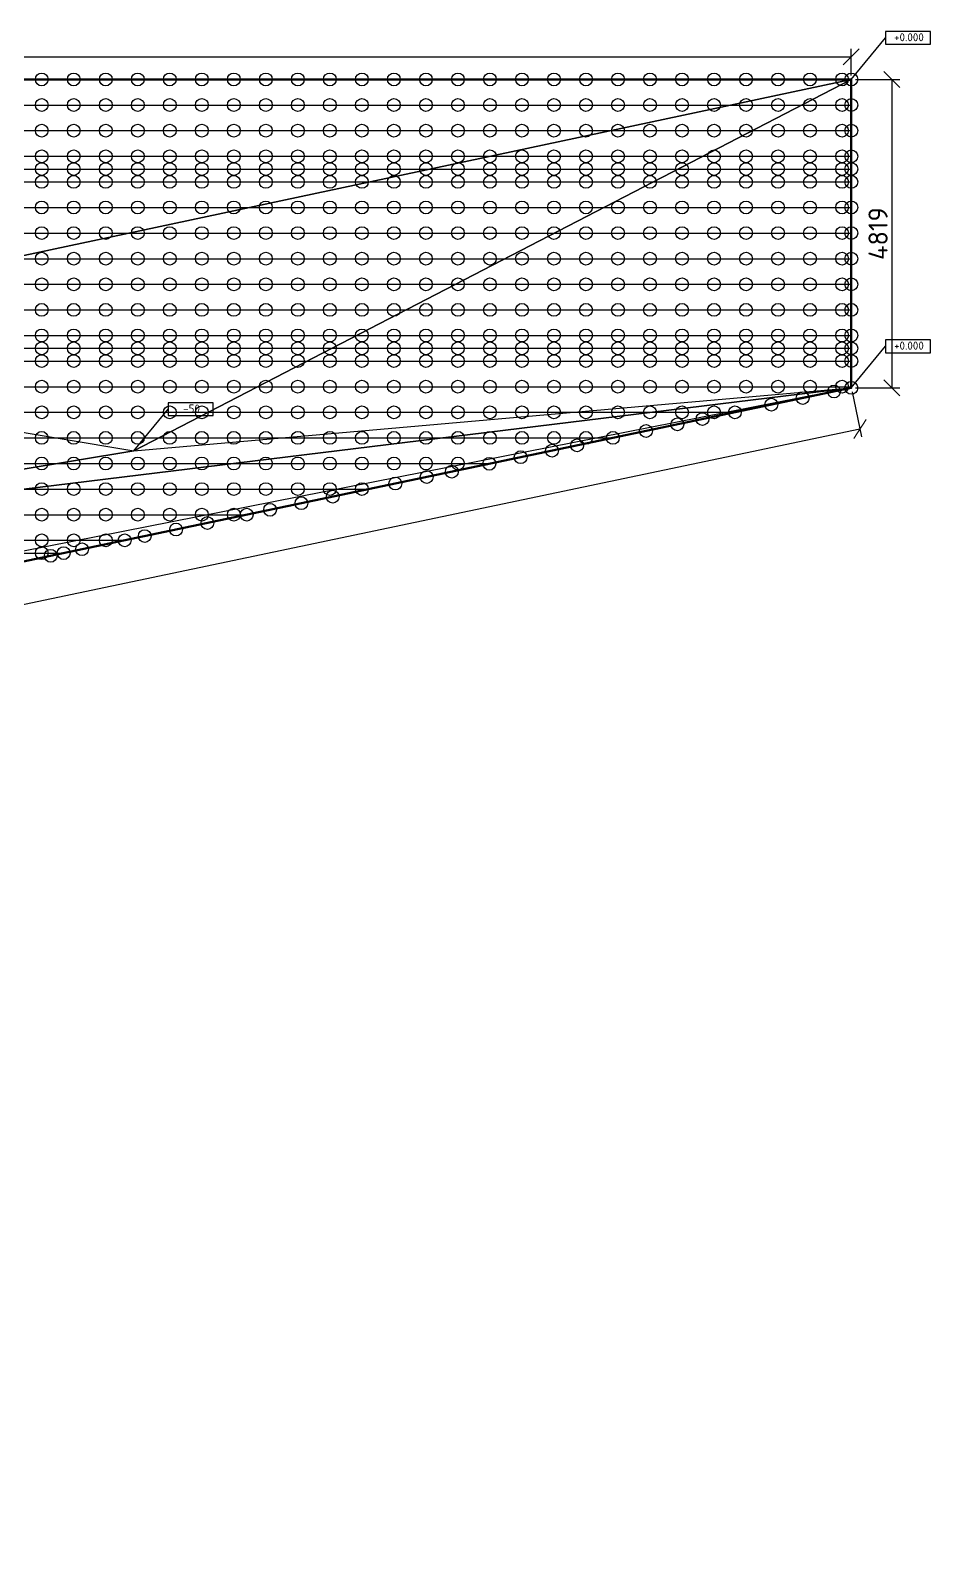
# Model space of a CAD drawing. Header units: millimetres. Extents: x 3543 to 601035, y -146359 to 38454.
# Drawn here: x 286185 to 300239, y -45965 to -22078 of the extents above; entities that cross this region are included whole.
import ezdxf
from ezdxf.enums import TextEntityAlignment as Align

# ---------------------------------------------------------------- set-up
doc = ezdxf.new("R2010")
doc.units = ezdxf.units.MM
doc.layers.add('контур', color=1, linetype='Continuous', lineweight=50)
doc.layers.add('размеры', color=7, linetype='Continuous', lineweight=5)
for name, color, linetype in [('линии_высот', 4, 'Continuous'), ('опорыvb', 7, 'Continuous'), ('сеткаvb', 8, 'Continuous')]:
    doc.layers.add(name, color=color, linetype=linetype)
doc.styles.add('isocpeur', font='isocpeur.ttf')
doc.dimstyles.new('ISO-25', dxfattribs={"dimtxt": 2.5, "dimasz": 2.5, "dimexe": 1.25, "dimexo": 0.625, "dimtad": 1, "dimdec": 0, "dimtxsty": 'isocpeur', "dimblk": 'OBLIQUE', "dimcen": 2.5, "dimadec": 0, "dimazin": 0, "dimtfac": 1, "dimtdec": 0, "dimtmove": 0, "dimatfit": 3, "dimfxl": 1, "dimarcsym": 0})

# ---------------------------------------------------------------- blocks, each defined once
blk = doc.blocks.new('otmetka_oporvb')
at = {"linetype": 'ByBlock', "lineweight": -2}
blk.add_hatch(color=0, dxfattribs=at).paths.add_polyline_path([(-38, -32, 1), (38, 32, 1)])
at = {"color": 0, "linetype": 'ByBlock', "lineweight": -2}
blk.add_line((0, 0), (2142, 2596), dxfattribs=at)
at = {"color": 0}
blk.add_lwpolyline([(2142, 2196), (4942, 2196), (4942, 2996), (2142, 2996)], close=True, dxfattribs=at)
at = {"color": 0, "linetype": 'ByBlock', "lineweight": -2, "style": 'isocpeur'}
blk.add_attdef('OTM', text='', height=500, dxfattribs=at).set_placement((3600, 2639), align=Align.MIDDLE_CENTER)
blk = doc.blocks.new('opor_symbPRO')
at = {"color": 0, "ltscale": 20}
blk.add_circle((0, 0), 100, dxfattribs=at)
blk = doc.blocks.new('_OBLIQUE')
at = {"color": 0, "linetype": 'ByBlock'}
blk.add_line((-0.5, -0.5), (0.5, 0.5), dxfattribs=at)
blk = doc.blocks.new('*D35')
at = {"layer": 'Defpoints', "color": 0, "transparency": 16777216}
for p in [(299003, -22488), (261341, -22842), (299003, -22842)]:
    blk.add_point(p, dxfattribs=at)
at = {"layer": 'размеры', "color": 0, "lineweight": -2, "transparency": 16777216}
for p, q in [((261341, -22780), (261341, -22363)), ((299003, -22780), (299003, -22363)), ((261341, -22488), (299003, -22488))]:
    blk.add_line(p, q, dxfattribs=at)
at = {"layer": 'размеры', "color": 0, "lineweight": -2, "transparency": 16777216, "xscale": 250, "yscale": 250, "zscale": 250, "rotation": 180}
blk.add_blockref('_OBLIQUE', (261341, -22488), dxfattribs=at)
at = {"layer": 'размеры', "color": 0, "lineweight": -2, "transparency": 16777216, "xscale": 250, "yscale": 250, "zscale": 250}
blk.add_blockref('_OBLIQUE', (299003, -22488), dxfattribs=at)
at = {"layer": 'размеры', "color": 0, "transparency": 16777216, "insert": (280172, -22275), "char_height": 300, "attachment_point": 5, "style": 'isocpeur'}
blk.add_mtext('37662', dxfattribs=at)
blk = doc.blocks.new('*D36')
at = {"layer": 'Defpoints', "color": 0, "transparency": 16777216}
for p in [(299003, -22842), (299003, -27661), (299634, -27661)]:
    blk.add_point(p, dxfattribs=at)
at = {"layer": 'размеры', "color": 0, "lineweight": -2, "transparency": 16777216}
for p, q in [((299066, -22842), (299759, -22842)), ((299634, -22842), (299634, -27661)), ((299066, -27661), (299759, -27661))]:
    blk.add_line(p, q, dxfattribs=at)
at = {"layer": 'размеры', "color": 0, "lineweight": -2, "transparency": 16777216, "xscale": 250, "yscale": 250, "zscale": 250}
for p, rotation in [((299634, -22842), 90), ((299634, -27661), 270)]:
    blk.add_blockref('_OBLIQUE', p, dxfattribs=dict(at, rotation=rotation))
at = {"layer": 'размеры', "color": 0, "transparency": 16777216, "insert": (299421, -25251), "char_height": 300, "attachment_point": 5, "rotation": 90, "style": 'isocpeur'}
blk.add_mtext('4819', dxfattribs=at)
blk = doc.blocks.new('*D37')
at = {"layer": 'Defpoints', "color": 0, "transparency": 16777216}
for p in [(299003, -27661), (215545, -45174), (215680, -45817)]:
    blk.add_point(p, dxfattribs=at)
at = {"layer": 'размеры', "color": 0, "lineweight": -2, "transparency": 16777216}
for p, q in [((299016, -27722), (299164, -28426)), ((299138, -28304), (215680, -45817)), ((215558, -45235), (215706, -45939))]:
    blk.add_line(p, q, dxfattribs=at)
at = {"layer": 'размеры', "color": 0, "lineweight": -2, "transparency": 16777216, "xscale": 250, "yscale": 250, "zscale": 250}
for p, rotation in [((299138, -28304), 11.85098422200823), ((215680, -45817), 191.8509842220083)]:
    blk.add_blockref('_OBLIQUE', p, dxfattribs=dict(at, rotation=rotation))
at = {"layer": 'размеры', "color": 0, "transparency": 16777216, "insert": (257365, -36852), "char_height": 300, "attachment_point": 5, "rotation": 11.851, "style": 'isocpeur'}
blk.add_mtext('85276', dxfattribs=at)

msp = doc.modelspace()

# ---------------------------------------------------------------- linework, layer by layer
at = {"layer": 'контур', "linetype": 'Continuous'}
msp.add_lwpolyline([(215545, -45173.6), (210858.8, -22842.2), (229841.6, -22842.2), (229841.6, -32939.6), (261341.5, -32939.6), (261341.5, -22842.2), (299003.2, -22842.2), (299003.2, -27660.7)], close=True, dxfattribs=at)
at = {"layer": 'линии_высот'}
msp.add_line((215545, -45173.6), (299003.2, -27660.7), dxfattribs=at)
for points in [[(261341.5, -22842.2), (278807.8, -27138), (299003.2, -22842.2)], [(278807.8, -27138), (287798.8, -28642.6), (299003.2, -22842.2)], [(287798.8, -28642.6), (299003.2, -27660.7), (299003.2, -22842.2)], [(278805.8, -30132.2), (278807.8, -27138), (287798.8, -28642.6)], [(252298.9, -36875.6), (215545, -45173.6), (299003.2, -27660.7)], [(252298.9, -36875.6), (278805.8, -30132.2), (299003.2, -27660.7)], [(278805.8, -30132.2), (287798.8, -28642.6), (299003.2, -27660.7)]]:
    msp.add_lwpolyline(points, close=True, dxfattribs=at)
at = {"layer": 'сеткаvb'}
for p, q in [((261341.5, -22842.2), (299003.2, -22842.2)), ((261341.5, -23242.2), (299003.2, -23242.2)), ((261341.5, -23642.2), (299003.2, -23642.2)), ((261341.5, -24042.2), (299003.2, -24042.2)), ((261341.5, -24242.2), (299003.2, -24242.2)), ((261341.5, -24442.2), (299003.2, -24442.2)), ((269815.3, -24842.2), (299003.2, -24842.2)), ((269815.3, -25242.2), (299003.2, -25242.2)), ((269815.3, -25642.2), (299003.2, -25642.2)), ((269815.3, -26042.2), (299003.2, -26042.2)), ((269815.3, -26442.2), (299003.2, -26442.2)), ((269815.3, -26842.2), (299003.2, -26842.2)), ((269815.3, -27042.2), (299003.2, -27042.2)), ((269815.3, -27242.2), (299003.2, -27242.2)), ((269815.3, -27642.2), (299003.2, -27642.2)), ((269815.3, -28042.2), (297185.4, -28042.2)), ((269815.3, -28442.2), (295279.2, -28442.2)), ((261341.5, -28842.2), (293372.9, -28842.2)), ((261341.5, -29242.2), (291466.7, -29242.2)), ((261341.5, -29642.2), (289560.5, -29642.2)), ((261341.5, -30042.2), (287654.3, -30042.2)), ((261341.5, -30242.2), (286701.2, -30242.2))]:
    msp.add_line(p, q, dxfattribs=at)

# ---------------------------------------------------------------- block references
at = {"xscale": 0.25, "yscale": 0.25, "zscale": 0.25}
for p, values in [((299003.2, -22842.2), {'OTM': '+0.000'}), ((299003.2, -27660.7), {'OTM': '+0.000'}), ((287798.8, -28642.6), {'OTM': '-50'})]:
    msp.add_blockref('otmetka_oporvb', p, dxfattribs=at).add_auto_attribs(values)
at = {"layer": 'опорыvb', "color": 1}
for p in [(286358.8, -22842.2), (286858.8, -22842.2), (287358.8, -22842.2), (287858.8, -22842.2), (288358.8, -22842.2), (288858.8, -22842.2), (289358.8, -22842.2), (289858.8, -22842.2), (290358.8, -22842.2), (290858.8, -22842.2), (291358.8, -22842.2), (291858.8, -22842.2), (292358.8, -22842.2), (292858.8, -22842.2), (293358.8, -22842.2), (293858.8, -22842.2), (294358.8, -22842.2), (294858.8, -22842.2), (295358.8, -22842.2), (295858.8, -22842.2), (296358.8, -22842.2), (296858.8, -22842.2), (297358.8, -22842.2), (297858.8, -22842.2), (298358.8, -22842.2), (298858.8, -22842.2), (299003.2, -22842.2), (286358.8, -23242.2), (286858.8, -23242.2), (287358.8, -23242.2), (287858.8, -23242.2), (288358.8, -23242.2), (288858.8, -23242.2), (289358.8, -23242.2), (289858.8, -23242.2), (290358.8, -23242.2), (290858.8, -23242.2), (291358.8, -23242.2), (291858.8, -23242.2), (292358.8, -23242.2), (292858.8, -23242.2), (293358.8, -23242.2), (293858.8, -23242.2), (294358.8, -23242.2), (294858.8, -23242.2), (295358.8, -23242.2), (295858.8, -23242.2), (296358.8, -23242.2), (296858.8, -23242.2), (297358.8, -23242.2), (297858.8, -23242.2), (298358.8, -23242.2), (298858.8, -23242.2), (299003.2, -23242.2), (286358.8, -23642.2), (286858.8, -23642.2), (287358.8, -23642.2), (287858.8, -23642.2), (288358.8, -23642.2), (288858.8, -23642.2), (289358.8, -23642.2), (289858.8, -23642.2), (290358.8, -23642.2), (290858.8, -23642.2), (291358.8, -23642.2), (291858.8, -23642.2), (292358.8, -23642.2), (292858.8, -23642.2), (293358.8, -23642.2), (293858.8, -23642.2), (294358.8, -23642.2), (294858.8, -23642.2), (295358.8, -23642.2), (295858.8, -23642.2), (296358.8, -23642.2), (296858.8, -23642.2), (297358.8, -23642.2), (297858.8, -23642.2), (298358.8, -23642.2), (298858.8, -23642.2), (299003.2, -23642.2), (297358.8, -24042.2), (297858.8, -24042.2), (298358.8, -24042.2), (298858.8, -24042.2), (299003.2, -24042.2), (297358.8, -24242.2), (297358.8, -24442.2), (297858.8, -24242.2), (297858.8, -24442.2), (298358.8, -24242.2), (298358.8, -24442.2), (298858.8, -24242.2), (298858.8, -24442.2), (299003.2, -24242.2), (299003.2, -24442.2), (297358.8, -24842.2), (297858.8, -24842.2), (298358.8, -24842.2), (298858.8, -24842.2), (299003.2, -24842.2), (297358.8, -25242.2), (297858.8, -25242.2), (298358.8, -25242.2), (298858.8, -25242.2), (299003.2, -25242.2), (297358.8, -25642.2), (297858.8, -25642.2), (298358.8, -25642.2), (298858.8, -25642.2), (299003.2, -25642.2), (297358.8, -26042.2), (297858.8, -26042.2), (298358.8, -26042.2), (298858.8, -26042.2), (299003.2, -26042.2), (297358.8, -26442.2), (297858.8, -26442.2), (298358.8, -26442.2), (298858.8, -26442.2), (299003.2, -26442.2), (297358.8, -26842.2), (297858.8, -26842.2), (298358.8, -26842.2), (298858.8, -26842.2), (299003.2, -26842.2), (297358.8, -27042.2), (297858.8, -27042.2), (298358.8, -27042.2), (298858.8, -27042.2), (299003.2, -27042.2), (297358.8, -27242.2), (297858.8, -27242.2), (298358.8, -27242.2), (298858.8, -27242.2), (299003.2, -27242.2), (297358.8, -27642.2), (297858.8, -27642.2), (298358.8, -27642.2), (298733.2, -27717.4), (298858.8, -27642.2), (299003.2, -27660.7), (295858.8, -28042.2), (296358.8, -28042.2), (296858.8, -28042.2), (297185.4, -28042.2), (297754.5, -27922.7), (298243.9, -27820), (296286.5, -28230.8), (296678, -28148.6), (293858.8, -28442.2), (294358.8, -28442.2), (294858.8, -28442.2), (295279.2, -28442.2), (295797.2, -28333.5), (293839.8, -28744.2), (294329.1, -28641.5), (294720.6, -28559.4), (292763.3, -28970.1), (292858.8, -28842.2), (293350.5, -28846.9), (291882.4, -29154.9), (292371.8, -29052.2), (290414.4, -29463), (290903.8, -29360.3), (291358.8, -29242.2), (289358.8, -29642.2), (289560.5, -29642.2), (289925.1, -29565.7), (288457, -29873.7), (288946.4, -29771), (286989, -30181.8), (287358.8, -30042.2), (287654.3, -30042.2), (287967.7, -29976.4), (286499.7, -30284.4), (286701.2, -30242.2)]:
    msp.add_blockref('opor_symbPRO', p, dxfattribs=at)
at = {"layer": 'опорыvb', "color": 92}
for p in [(286358.8, -24042.2), (286858.8, -24042.2), (287358.8, -24042.2), (287858.8, -24042.2), (288358.8, -24042.2), (288858.8, -24042.2), (289358.8, -24042.2), (289858.8, -24042.2), (290358.8, -24042.2), (290858.8, -24042.2), (291358.8, -24042.2), (291858.8, -24042.2), (292358.8, -24042.2), (292858.8, -24042.2), (293358.8, -24042.2), (293858.8, -24042.2), (294358.8, -24042.2), (294858.8, -24042.2), (295358.8, -24042.2), (295858.8, -24042.2), (296358.8, -24042.2), (296858.8, -24042.2), (286358.8, -24242.2), (286358.8, -24442.2), (286858.8, -24242.2), (286858.8, -24442.2), (287358.8, -24242.2), (287358.8, -24442.2), (287858.8, -24242.2), (287858.8, -24442.2), (288358.8, -24242.2), (288358.8, -24442.2), (288858.8, -24242.2), (288858.8, -24442.2), (289358.8, -24242.2), (289358.8, -24442.2), (289858.8, -24242.2), (289858.8, -24442.2), (290358.8, -24242.2), (290358.8, -24442.2), (290858.8, -24242.2), (290858.8, -24442.2), (291358.8, -24242.2), (291358.8, -24442.2), (291858.8, -24242.2), (291858.8, -24442.2), (292358.8, -24242.2), (292358.8, -24442.2), (292858.8, -24242.2), (292858.8, -24442.2), (293358.8, -24242.2), (293358.8, -24442.2), (293858.8, -24242.2), (293858.8, -24442.2), (294358.8, -24242.2), (294358.8, -24442.2), (294858.8, -24242.2), (294858.8, -24442.2), (295358.8, -24242.2), (295358.8, -24442.2), (295858.8, -24242.2), (295858.8, -24442.2), (296358.8, -24242.2), (296358.8, -24442.2), (296858.8, -24242.2), (296858.8, -24442.2), (286358.8, -24842.2), (286858.8, -24842.2), (287358.8, -24842.2), (287858.8, -24842.2), (288358.8, -24842.2), (288858.8, -24842.2), (289358.8, -24842.2), (289858.8, -24842.2), (290358.8, -24842.2), (290858.8, -24842.2), (291358.8, -24842.2), (291858.8, -24842.2), (292358.8, -24842.2), (292858.8, -24842.2), (293358.8, -24842.2), (293858.8, -24842.2), (294358.8, -24842.2), (294858.8, -24842.2), (295358.8, -24842.2), (295858.8, -24842.2), (296358.8, -24842.2), (296858.8, -24842.2), (288858.8, -25242.2), (289358.8, -25242.2), (289858.8, -25242.2), (290358.8, -25242.2), (290858.8, -25242.2), (291358.8, -25242.2), (291858.8, -25242.2), (292358.8, -25242.2), (292858.8, -25242.2), (293358.8, -25242.2), (293858.8, -25242.2), (294358.8, -25242.2), (294858.8, -25242.2), (295358.8, -25242.2), (295858.8, -25242.2), (296358.8, -25242.2), (296858.8, -25242.2), (293358.8, -25642.2), (293858.8, -25642.2), (294358.8, -25642.2), (294858.8, -25642.2), (295358.8, -25642.2), (295858.8, -25642.2), (296358.8, -25642.2), (296858.8, -25642.2), (293858.8, -26042.2), (294358.8, -26042.2), (294858.8, -26042.2), (295358.8, -26042.2), (295858.8, -26042.2), (296358.8, -26042.2), (296858.8, -26042.2), (293858.8, -26442.2), (294358.8, -26442.2), (294858.8, -26442.2), (295358.8, -26442.2), (295858.8, -26442.2), (296358.8, -26442.2), (296858.8, -26442.2), (293858.8, -26842.2), (294358.8, -26842.2), (294858.8, -26842.2), (295358.8, -26842.2), (295858.8, -26842.2), (296358.8, -26842.2), (296858.8, -26842.2), (293858.8, -27042.2), (294358.8, -27042.2), (294858.8, -27042.2), (295358.8, -27042.2), (295858.8, -27042.2), (296358.8, -27042.2), (296858.8, -27042.2), (293858.8, -27242.2), (294358.8, -27242.2), (294858.8, -27242.2), (295358.8, -27242.2), (295858.8, -27242.2), (296358.8, -27242.2), (296858.8, -27242.2), (293858.8, -27642.2), (294358.8, -27642.2), (294858.8, -27642.2), (295358.8, -27642.2), (295858.8, -27642.2), (296358.8, -27642.2), (296858.8, -27642.2), (293858.8, -28042.2), (294358.8, -28042.2), (294858.8, -28042.2), (295358.8, -28042.2), (291858.8, -28442.2), (292358.8, -28442.2), (292858.8, -28442.2), (293358.8, -28442.2), (288858.8, -28842.2), (289358.8, -28842.2), (289858.8, -28842.2), (290358.8, -28842.2), (290858.8, -28842.2), (291358.8, -28842.2), (291858.8, -28842.2), (292358.8, -28842.2), (286858.8, -29242.2), (287358.8, -29242.2), (287858.8, -29242.2), (288358.8, -29242.2), (288858.8, -29242.2), (289358.8, -29242.2), (289858.8, -29242.2), (290358.8, -29242.2), (290858.8, -29242.2), (286358.8, -29642.2), (286858.8, -29642.2), (287358.8, -29642.2), (287858.8, -29642.2), (288358.8, -29642.2), (288858.8, -29642.2), (286358.8, -30042.2), (286858.8, -30042.2), (286358.8, -30242.2)]:
    msp.add_blockref('opor_symbPRO', p, dxfattribs=at)
at = {"layer": 'опорыvb', "color": 131}
for p in [(286358.8, -25242.2), (286858.8, -25242.2), (287358.8, -25242.2), (287858.8, -25242.2), (288358.8, -25242.2), (286358.8, -25642.2), (286858.8, -25642.2), (287358.8, -25642.2), (287858.8, -25642.2), (288358.8, -25642.2), (288858.8, -25642.2), (289358.8, -25642.2), (289858.8, -25642.2), (290358.8, -25642.2), (290858.8, -25642.2), (291358.8, -25642.2), (291858.8, -25642.2), (292358.8, -25642.2), (292858.8, -25642.2), (286358.8, -26042.2), (286858.8, -26042.2), (287358.8, -26042.2), (287858.8, -26042.2), (288358.8, -26042.2), (288858.8, -26042.2), (289358.8, -26042.2), (289858.8, -26042.2), (290358.8, -26042.2), (290858.8, -26042.2), (291358.8, -26042.2), (291858.8, -26042.2), (292358.8, -26042.2), (292858.8, -26042.2), (293358.8, -26042.2), (286358.8, -26442.2), (286858.8, -26442.2), (287358.8, -26442.2), (287858.8, -26442.2), (288358.8, -26442.2), (288858.8, -26442.2), (289358.8, -26442.2), (289858.8, -26442.2), (290358.8, -26442.2), (290858.8, -26442.2), (291358.8, -26442.2), (291858.8, -26442.2), (292358.8, -26442.2), (292858.8, -26442.2), (293358.8, -26442.2), (286358.8, -26842.2), (286858.8, -26842.2), (287358.8, -26842.2), (287858.8, -26842.2), (288358.8, -26842.2), (288858.8, -26842.2), (289358.8, -26842.2), (289858.8, -26842.2), (290358.8, -26842.2), (290858.8, -26842.2), (291358.8, -26842.2), (291858.8, -26842.2), (292358.8, -26842.2), (292858.8, -26842.2), (293358.8, -26842.2), (286358.8, -27042.2), (286858.8, -27042.2), (287358.8, -27042.2), (287858.8, -27042.2), (288358.8, -27042.2), (288858.8, -27042.2), (289358.8, -27042.2), (289858.8, -27042.2), (290358.8, -27042.2), (290858.8, -27042.2), (291358.8, -27042.2), (291858.8, -27042.2), (292358.8, -27042.2), (292858.8, -27042.2), (293358.8, -27042.2), (286358.8, -27242.2), (286858.8, -27242.2), (287358.8, -27242.2), (287858.8, -27242.2), (288358.8, -27242.2), (288858.8, -27242.2), (289358.8, -27242.2), (289858.8, -27242.2), (290358.8, -27242.2), (290858.8, -27242.2), (291358.8, -27242.2), (291858.8, -27242.2), (292358.8, -27242.2), (292858.8, -27242.2), (293358.8, -27242.2), (286358.8, -27642.2), (286858.8, -27642.2), (287358.8, -27642.2), (287858.8, -27642.2), (288358.8, -27642.2), (288858.8, -27642.2), (289358.8, -27642.2), (289858.8, -27642.2), (290358.8, -27642.2), (290858.8, -27642.2), (291358.8, -27642.2), (291858.8, -27642.2), (292358.8, -27642.2), (292858.8, -27642.2), (293358.8, -27642.2), (286358.8, -28042.2), (286858.8, -28042.2), (287358.8, -28042.2), (287858.8, -28042.2), (288358.8, -28042.2), (288858.8, -28042.2), (289358.8, -28042.2), (289858.8, -28042.2), (290358.8, -28042.2), (290858.8, -28042.2), (291358.8, -28042.2), (291858.8, -28042.2), (292358.8, -28042.2), (292858.8, -28042.2), (293358.8, -28042.2), (286358.8, -28442.2), (286858.8, -28442.2), (287358.8, -28442.2), (287858.8, -28442.2), (288358.8, -28442.2), (288858.8, -28442.2), (289358.8, -28442.2), (289858.8, -28442.2), (290358.8, -28442.2), (290858.8, -28442.2), (291358.8, -28442.2), (286358.8, -28842.2), (286858.8, -28842.2), (287358.8, -28842.2), (287858.8, -28842.2), (288358.8, -28842.2), (286358.8, -29242.2)]:
    msp.add_blockref('opor_symbPRO', p, dxfattribs=at)

# ---------------------------------------------------------------- dimensions: what is measured, and where the dimension line sits
at = {"layer": 'размеры'}
dim = msp.add_linear_dim(base=(299003.2, -22487.8), p1=(261341.5, -22842.2), p2=(299003.2, -22842.2), dimstyle='ISO-25', dxfattribs=at)
dim.commit()
dim.dimension.update_dxf_attribs({"geometry": '*D35', "text_midpoint": (280172.3, -22275.3)})
dim = msp.add_linear_dim(base=(299633.7525, -27660.7137), p1=(299003.1704, -22842.1596), p2=(299003.1704, -27660.7137), angle=90, dimstyle='ISO-25', dxfattribs=at)
dim.commit()
dim.dimension.update_dxf_attribs({"geometry": '*D36', "text_midpoint": (299421.2525, -25251.4366)})
dim = msp.add_aligned_dim(p1=(299003.2, -27660.7), p2=(215545, -45173.6), distance=657, dimstyle='ISO-25', dxfattribs=at)
dim.commit()
dim.dimension.update_dxf_attribs({"geometry": '*D37', "text_midpoint": (257365.4, -36852.1)})

doc.saveas('drawing.dxf')
